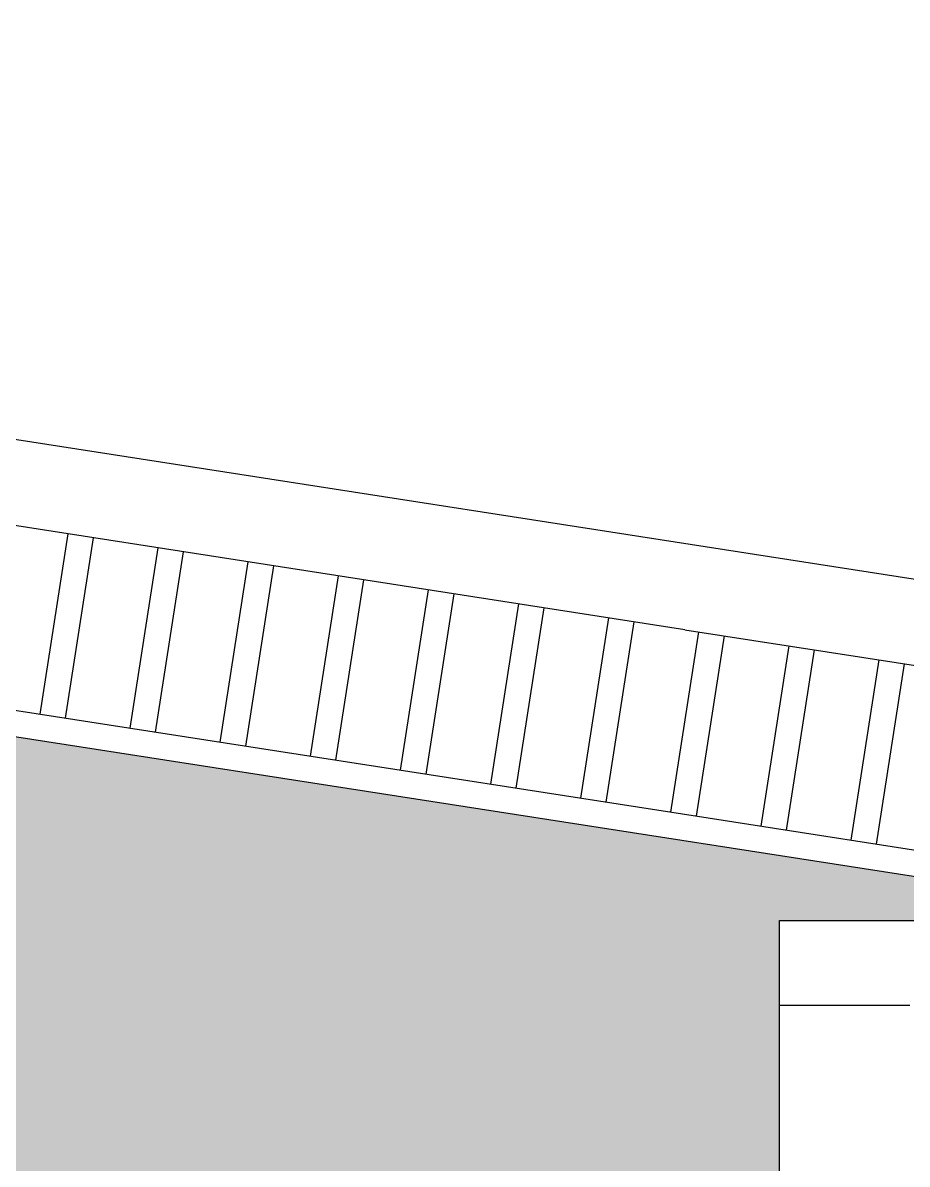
# Model space of a CAD drawing. Extents: x 396092 to 455492, y 17293 to 132793.
# Drawn here: x 406191 to 406870, y 60919 to 61795 of the extents above; entities that cross this region are included whole.
import ezdxf

# ---------------------------------------------------------------- set-up
doc = ezdxf.new("R2010")
doc.units = 0
doc.header["$LTSCALE"] = 1000
doc.header["$MEASUREMENT"] = 0
doc.layers.add('MU', color=34, linetype='Continuous')

msp = doc.modelspace()

# ---------------------------------------------------------------- hatches: boundary and pattern name
h = msp.add_hatch()
h.set_pattern_fill('HEX', color=8, scale=20)
h.set_pattern_definition([(0, (119873.977, 11692.743), (0, 32.99556), [19.05, -38.1]), (120, (119873.977, 11692.743), (-28.574993, -16.49778), [19.05, -38.1]), (60, (119893.027, 11692.743), (-28.574993, 16.49778), [19.05, -38.1])])
h.paths.add_polyline_path([(405075.01, 60796.02), (404988.32, 60845.4), (404898.16, 60889.94), (404804.92, 60929.45), (404709.05, 60963.74), (404610.98, 60992.64), (404511.17, 61016.04), (404410.07, 61033.81), (404308.16, 61045.88), (404205.9, 61052.19), (404113.71, 61052.66), (404049.29, 60637.88), (405500.86, 60412.42), (405442.8, 60485.31), (405379.16, 60555.03), (405310.23, 60621.26), (405236.33, 60683.69), (405157.8, 60742.03)])
h.paths.add_polyline_path([(405578.57, 61194.99), (405514.92, 61256.69), (405456.01, 61321.5), (405420.51, 61366.05), (404676.97, 61481.53), (404770.36, 61387.37), (404896.43, 61275.78), (405030.87, 61171.19), (405173.05, 61074.11), (405322.31, 60984.99), (405477.94, 60904.24), (405639.21, 60832.23), (405805.38, 60769.32), (405975.67, 60715.79), (406149.27, 60671.89), (406325.38, 60637.82), (406438.65, 60622.45), (406552.47, 60613.43), (406771.55, 60617.18), (406771.55, 60776.62), (406701.51, 60773.4), (406596.7, 60777.13), (406501.89, 60785.68), (406407.6, 60799.35), (406314.22, 60818.1), (406222.17, 60841.83), (406131.82, 60870.46), (406043.58, 60903.86), (405957.81, 60941.88), (405874.89, 60984.36), (405795.17, 61031.12), (405719, 61081.96), (405646.69, 61136.66)])
h.paths.add_polyline_path([(406771.55, 61106.41), (407092.09, 61106.41), (405453.7, 61360.89), (405491.79, 61314.69), (405554.4, 61248.47), (405622.1, 61185.74), (405694.56, 61126.82), (405771.45, 61071.98), (405852.4, 61021.48), (405937.01, 60975.56), (406024.89, 60934.44), (406115.62, 60898.33), (406208.76, 60867.38), (406303.87, 60841.76), (406400.5, 60821.57), (406498.18, 60806.92), (406596.44, 60797.88), (406771.55, 60797.72)])
h.paths.add_polyline_path([(406951.3, 60792.29), (406938.51, 60789.99), (406871.55, 60781.95), (406871.55, 60623.15), (406886.4, 60624.11), (406951.3, 60633.69)])
h.paths.add_polyline_path([(407111.3, 60828.42), (407088.57, 60821.48), (407014.32, 60803.59), (406991.3, 60799.46), (406991.3, 60639.6), (407003.15, 60641.35), (407111.3, 60664.21)])
h.paths.add_polyline_path([(407271.3, 60880.95), (407256.06, 60880.95), (407231.01, 60869.76), (407160.91, 60843.57), (407151.3, 60840.64), (407151.3, 60674.9), (407229.34, 60696.59), (407271.3, 60711.2)])
h.paths.add_polyline_path([(407325.81, 60880.95), (407311.3, 60880.95), (407311.3, 60725.13), (407337.62, 60734.3), (407408.23, 60764.21), (407415.85, 60813.28)])
h.paths.add_polyline_path([(407418.75, 60967.97), (407368.14, 60936.96), (407368.14, 60900.95), (407391.75, 60900.95), (407411.53, 60900.95), (407418.75, 60900.95)])

# ---------------------------------------------------------------- linework, layer by layer
at = {"layer": 'MU', "color": 32, "true_color": 0xcd6928}
for p, q in [((404127.82, 61795), (407586.35, 61257.81)), ((406698.78, 61329.42), (405380.81, 61534.13)), ((406204.03, 61264.59), (406225.51, 61402.93)), ((405359.32, 61395.79), (406677.3, 61191.08)), ((406223.57, 61261.55), (406245.06, 61399.89)), ((406273.2, 61253.85), (406294.68, 61392.19)), ((406292.74, 61250.81), (406314.23, 61389.15)), ((406342.37, 61243.1), (406363.85, 61381.44)), ((406361.91, 61240.07), (406383.4, 61378.41)), ((406411.54, 61232.36), (406433.02, 61370.7)), ((406431.08, 61229.32), (406452.57, 61367.66)), ((405453.7, 61360.89), (407092.09, 61106.41)), ((406480.71, 61221.61), (406502.2, 61359.96)), ((406500.25, 61218.58), (406521.74, 61356.92)), ((406549.88, 61210.87), (406571.37, 61349.21)), ((406569.43, 61207.83), (406590.91, 61346.18)), ((406619.05, 61200.13), (406640.54, 61338.47)), ((406638.6, 61197.09), (406660.08, 61335.43)), ((406688.22, 61189.38), (406709.71, 61327.72)), ((406698.78, 61329.42), (407419.15, 61217.53)), ((406707.77, 61186.35), (406729.25, 61324.69)), ((406757.39, 61178.64), (406778.88, 61316.98)), ((406776.94, 61175.6), (406798.42, 61313.94)), ((406826.56, 61167.9), (406848.05, 61306.24)), ((406846.11, 61164.86), (406867.6, 61303.2)), ((406677.3, 61191.08), (407222.4, 61106.41))]:
    msp.add_line(p, q, dxfattribs=at)
at = {"layer": 'MU', "color": 37}
for p, q in [((406771.55, 61106.41), (408231.55, 61106.41)), ((406771.55, 59890.95), (406771.55, 61106.41)), ((406871.55, 61040.95), (406771.55, 61040.95))]:
    msp.add_line(p, q, dxfattribs=at)

doc.saveas('drawing.dxf')
